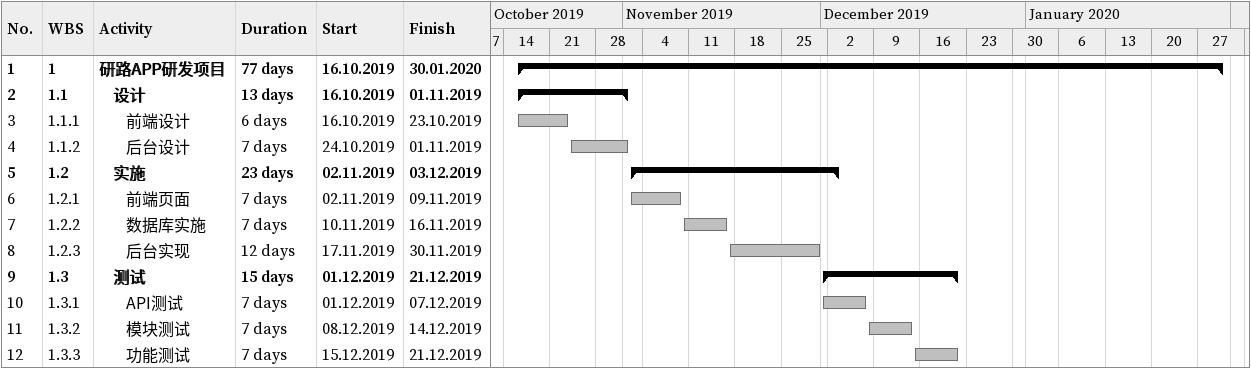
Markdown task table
| ID | WBS | Task | Duration | Start | Finish |
|---|---|---|---|---|---|
| 1 | 1 | **研路APP研发项目** | 77d | 2019-10-16 | 2020-01-30 |
| 2 | 1.1 | **设计** | 13d | 2019-10-16 | 2019-11-01 |
| 3 | 1.1.1 | 前端设计 | 6d | 2019-10-16 | 2019-10-23 |
| 4 | 1.1.2 | 后台设计 | 7d | 2019-10-24 | 2019-11-01 |
| 5 | 1.2 | **实施** | 23d | 2019-11-02 | 2019-12-03 |
| 6 | 1.2.1 | 前端页面 | 7d | 2019-11-02 | 2019-11-09 |
| 7 | 1.2.2 | 数据库实施 | 7d | 2019-11-10 | 2019-11-16 |
| 8 | 1.2.3 | 后台实现 | 12d | 2019-11-17 | 2019-11-30 |
| 9 | 1.3 | **测试** | 15d | 2019-12-01 | 2019-12-21 |
| 10 | 1.3.1 | API测试 | 7d | 2019-12-01 | 2019-12-07 |
| 11 | 1.3.2 | 模块测试 | 7d | 2019-12-08 | 2019-12-14 |
| 12 | 1.3.3 | 功能测试 | 7d | 2019-12-15 | 2019-12-21 |
